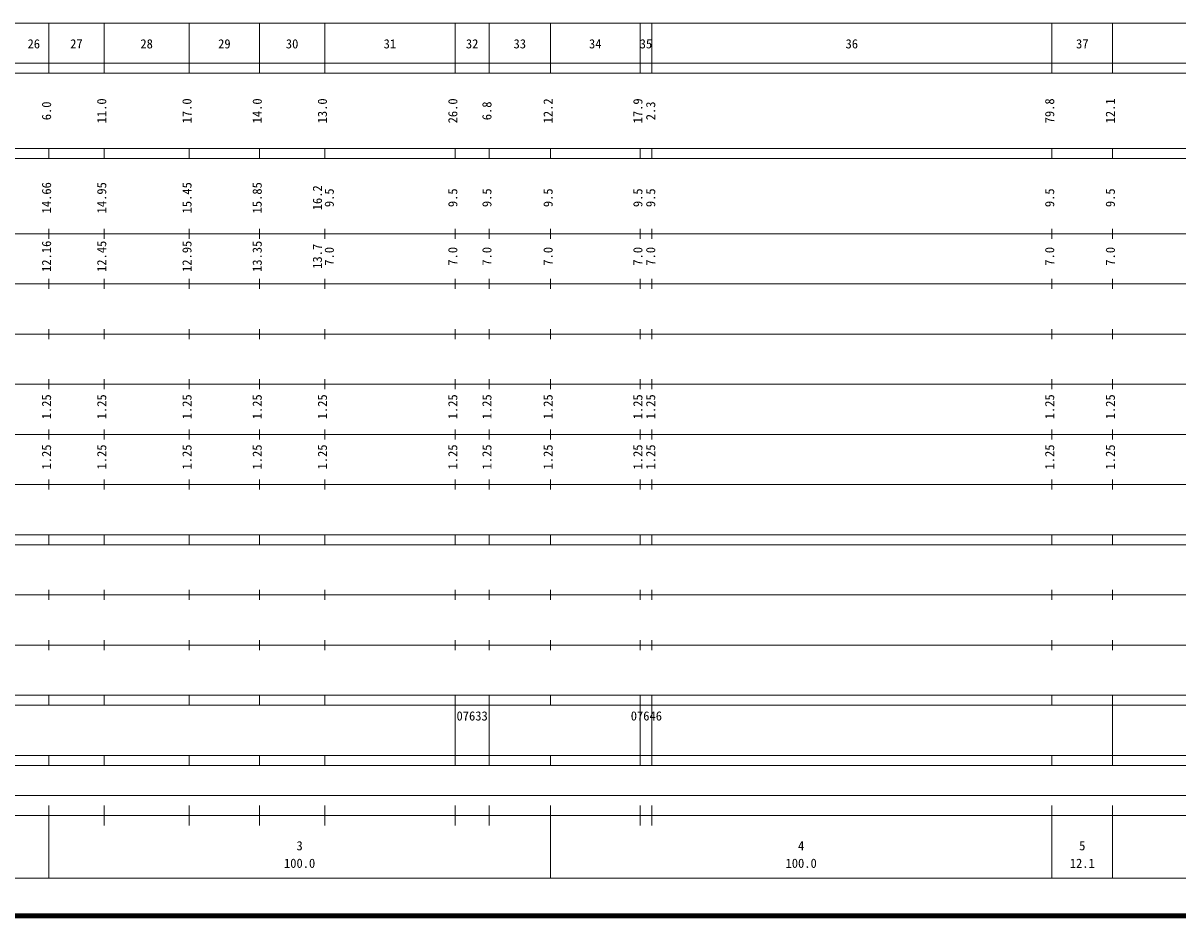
# Model space of a CAD drawing. Units: millimetres on the paper, enlarged 1000 times. Extents: x 40000 to 680000, y 20000 to 380000.
# Drawn here: x 262869 to 493116, y 20000 to 198000 of the extents above; entities that cross this region are included whole.
import ezdxf
from ezdxf.enums import TextEntityAlignment as Align

# ---------------------------------------------------------------- set-up
doc = ezdxf.new("R2010")
doc.units = ezdxf.units.MM
doc.header["$LTSCALE"] = 1000
doc.layers.add('M-TTL', color=2, linetype='Continuous', lineweight=140)
doc.layers.add('M-TTL-BAND', color=7, linetype='Continuous', lineweight=13)
doc.styles.add('ＭＳ ゴシック', font='')
doc.styles.get('ＭＳ ゴシック').set_extended_font_data('MS Gothic')

msp = doc.modelspace()

# ---------------------------------------------------------------- linework, layer by layer
at = {"layer": 'M-TTL'}
msp.add_line((40000, 20000), (680000, 20000), dxfattribs=at)
at = {"layer": 'M-TTL-BAND'}
for p, q in [((68000, 198000), (579000, 198000)), ((268000, 188000), (268000, 198000)), ((279000, 188000), (279000, 198000)), ((296000, 188000), (296000, 198000)), ((310000, 188000), (310000, 198000)), ((323000, 188000), (323000, 198000)), ((349000, 188000), (349000, 198000)), ((355800, 188000), (355800, 198000)), ((368000, 188000), (368000, 198000)), ((385900, 188000), (385900, 198000)), ((388200, 188000), (388200, 198000)), ((468000, 188000), (468000, 198000)), ((480100, 188000), (480100, 198000)), ((40000, 190000), (579000, 190000)), ((40000, 188000), (579000, 188000)), ((40000, 173000), (579000, 173000)), ((268000, 171000), (268000, 173000)), ((279000, 171000), (279000, 173000)), ((296000, 171000), (296000, 173000)), ((310000, 171000), (310000, 173000)), ((323000, 171000), (323000, 173000)), ((349000, 171000), (349000, 173000)), ((355800, 171000), (355800, 173000)), ((368000, 171000), (368000, 173000)), ((385900, 171000), (385900, 173000)), ((388200, 171000), (388200, 173000)), ((468000, 171000), (468000, 173000)), ((480100, 171000), (480100, 173000)), ((40000, 171000), (579000, 171000)), ((268000, 155000), (268000, 157000)), ((279000, 155000), (279000, 157000)), ((296000, 155000), (296000, 157000)), ((310000, 155000), (310000, 157000)), ((323000, 155000), (323000, 157000)), ((349000, 155000), (349000, 157000)), ((355800, 155000), (355800, 157000)), ((368000, 155000), (368000, 157000)), ((385900, 155000), (385900, 157000)), ((388200, 155000), (388200, 157000)), ((468000, 155000), (468000, 157000)), ((480100, 155000), (480100, 157000)), ((40000, 156000), (579000, 156000)), ((46000, 146000), (579000, 146000)), ((268000, 145000), (268000, 147000)), ((279000, 145000), (279000, 147000)), ((296000, 145000), (296000, 147000)), ((310000, 145000), (310000, 147000)), ((323000, 145000), (323000, 147000)), ((349000, 145000), (349000, 147000)), ((355800, 145000), (355800, 147000)), ((368000, 145000), (368000, 147000)), ((385900, 145000), (385900, 147000)), ((388200, 145000), (388200, 147000)), ((468000, 145000), (468000, 147000)), ((480100, 145000), (480100, 147000)), ((52000, 136000), (579000, 136000)), ((268000, 135000), (268000, 137000)), ((279000, 135000), (279000, 137000)), ((296000, 135000), (296000, 137000)), ((310000, 135000), (310000, 137000)), ((323000, 135000), (323000, 137000)), ((349000, 135000), (349000, 137000)), ((355800, 135000), (355800, 137000)), ((368000, 135000), (368000, 137000)), ((385900, 135000), (385900, 137000)), ((388200, 135000), (388200, 137000)), ((468000, 135000), (468000, 137000)), ((480100, 135000), (480100, 137000)), ((268000, 125000), (268000, 127000)), ((279000, 125000), (279000, 127000)), ((296000, 125000), (296000, 127000)), ((310000, 125000), (310000, 127000)), ((323000, 125000), (323000, 127000)), ((349000, 125000), (349000, 127000)), ((355800, 125000), (355800, 127000)), ((368000, 125000), (368000, 127000)), ((385900, 125000), (385900, 127000)), ((388200, 125000), (388200, 127000)), ((468000, 125000), (468000, 127000)), ((480100, 125000), (480100, 127000)), ((46000, 126000), (579000, 126000)), ((52000, 116000), (579000, 116000)), ((268000, 115000), (268000, 117000)), ((279000, 115000), (279000, 117000)), ((296000, 115000), (296000, 117000)), ((310000, 115000), (310000, 117000)), ((323000, 115000), (323000, 117000)), ((349000, 115000), (349000, 117000)), ((355800, 115000), (355800, 117000)), ((368000, 115000), (368000, 117000)), ((385900, 115000), (385900, 117000)), ((388200, 115000), (388200, 117000)), ((468000, 115000), (468000, 117000)), ((480100, 115000), (480100, 117000)), ((46000, 106000), (579000, 106000)), ((268000, 105000), (268000, 107000)), ((279000, 105000), (279000, 107000)), ((296000, 105000), (296000, 107000)), ((310000, 105000), (310000, 107000)), ((323000, 105000), (323000, 107000)), ((349000, 105000), (349000, 107000)), ((355800, 105000), (355800, 107000)), ((368000, 105000), (368000, 107000)), ((385900, 105000), (385900, 107000)), ((388200, 105000), (388200, 107000)), ((468000, 105000), (468000, 107000)), ((480100, 105000), (480100, 107000)), ((40000, 96000), (579000, 96000)), ((268000, 94000), (268000, 96000)), ((279000, 94000), (279000, 96000)), ((296000, 94000), (296000, 96000)), ((310000, 94000), (310000, 96000)), ((323000, 94000), (323000, 96000)), ((349000, 94000), (349000, 96000)), ((355800, 94000), (355800, 96000)), ((368000, 94000), (368000, 96000)), ((385900, 94000), (385900, 96000)), ((388200, 94000), (388200, 96000)), ((468000, 94000), (468000, 96000)), ((480100, 94000), (480100, 96000)), ((40000, 94000), (579000, 94000)), ((49000, 84000), (579000, 84000)), ((268000, 83000), (268000, 85000)), ((279000, 83000), (279000, 85000)), ((296000, 83000), (296000, 85000)), ((310000, 83000), (310000, 85000)), ((323000, 83000), (323000, 85000)), ((349000, 83000), (349000, 85000)), ((355800, 83000), (355800, 85000)), ((368000, 83000), (368000, 85000)), ((385900, 83000), (385900, 85000)), ((388200, 83000), (388200, 85000)), ((468000, 83000), (468000, 85000)), ((480100, 83000), (480100, 85000)), ((40000, 74000), (579000, 74000)), ((268000, 73000), (268000, 75000)), ((279000, 73000), (279000, 75000)), ((296000, 73000), (296000, 75000)), ((310000, 73000), (310000, 75000)), ((323000, 73000), (323000, 75000)), ((349000, 73000), (349000, 75000)), ((355800, 73000), (355800, 75000)), ((368000, 73000), (368000, 75000)), ((385900, 73000), (385900, 75000)), ((388200, 73000), (388200, 75000)), ((468000, 73000), (468000, 75000)), ((480100, 73000), (480100, 75000)), ((40000, 64000), (579000, 64000)), ((268000, 62000), (268000, 64000)), ((279000, 62000), (279000, 64000)), ((296000, 62000), (296000, 64000)), ((310000, 62000), (310000, 64000)), ((323000, 62000), (323000, 64000)), ((349000, 62000), (349000, 64000)), ((355800, 62000), (355800, 64000)), ((368000, 62000), (368000, 64000)), ((385900, 62000), (385900, 64000)), ((388200, 62000), (388200, 64000)), ((468000, 62000), (468000, 64000)), ((480100, 62000), (480100, 64000)), ((40000, 62000), (579000, 62000)), ((349000, 52000), (349000, 62000)), ((355800, 52000), (355800, 62000)), ((385900, 52000), (385900, 62000)), ((388200, 52000), (388200, 62000)), ((480100, 52000), (480100, 62000)), ((40000, 52000), (579000, 52000)), ((268000, 50000), (268000, 52000)), ((279000, 50000), (279000, 52000)), ((296000, 50000), (296000, 52000)), ((310000, 50000), (310000, 52000)), ((323000, 50000), (323000, 52000)), ((349000, 50000), (349000, 52000)), ((355800, 50000), (355800, 52000)), ((368000, 50000), (368000, 52000)), ((385900, 50000), (385900, 52000)), ((388200, 50000), (388200, 52000)), ((468000, 50000), (468000, 52000)), ((480100, 50000), (480100, 52000)), ((40000, 50000), (579000, 50000)), ((71000, 44000), (565000, 44000)), ((268000, 27500), (268000, 42000)), ((279000, 38000), (279000, 42000)), ((296000, 38000), (296000, 42000)), ((310000, 38000), (310000, 42000)), ((323000, 38000), (323000, 42000)), ((349000, 38000), (349000, 42000)), ((355800, 38000), (355800, 42000)), ((368000, 27500), (368000, 42000)), ((385900, 38000), (385900, 42000)), ((388200, 38000), (388200, 42000)), ((468000, 27500), (468000, 42000)), ((480100, 27500), (480100, 42000)), ((40000, 40000), (579000, 40000)), ((68000, 27500), (579000, 27500))]:
    msp.add_line(p, q, dxfattribs=at)

# ---------------------------------------------------------------- texts
at = {"layer": 'M-TTL-BAND', "style": 'ＭＳ ゴシック'}
for s, p in [('26', (265000, 192405)), ('27', (273500, 192405)), ('28', (287500, 192405)), ('29', (303000, 192405)), ('30', (316500, 192405)), ('31', (336000, 192405)), ('32', (352400, 192405)), ('33', (361900, 192405)), ('34', (376950, 192405)), ('35', (387050, 192405)), ('36', (428100, 192405)), ('37', (474050, 192405)), ('07633', (352400, 58405)), ('07646', (387139, 58405)), ('3', (318000, 32523)), ('4', (418000, 32523)), ('5', (474050, 32523)), ('100.0', (318000, 29033)), ('100.0', (418000, 29033)), ('12.1', (474050, 29033))]:
    msp.add_text(s, height=1833, dxfattribs=at).set_placement(p, align=Align.BOTTOM_CENTER)
for s, p in [('6.0', (269000, 180500)), ('11.0', (280000, 180500)), ('17.0', (297000, 180500)), ('14.0', (311000, 180500)), ('13.0', (324000, 180500)), ('26.0', (350000, 180500)), ('6.8', (356800, 180500)), ('12.2', (369000, 180500)), ('17.9', (386900, 180500)), ('2.3', (389450, 180500)), ('79.8', (469000, 180500)), ('12.1', (481100, 180500)), ('14.66', (269000, 163174)), ('14.95', (280000, 163174)), ('15.45', (297000, 163174)), ('15.85', (311000, 163174)), ('16.2', (323000, 163174)), ('9.5', (325370, 163174)), ('9.5', (350000, 163174)), ('9.5', (356800, 163174)), ('9.5', (369000, 163174)), ('9.5', (386900, 163174)), ('9.5', (389450, 163174)), ('9.5', (469000, 163174)), ('9.5', (481100, 163174)), ('12.16', (269000, 151500)), ('12.45', (280000, 151500)), ('12.95', (297000, 151500)), ('13.35', (311000, 151500)), ('13.7', (323000, 151500)), ('7.0', (325370, 151500)), ('7.0', (350000, 151500)), ('7.0', (356800, 151500)), ('7.0', (369000, 151500)), ('7.0', (386900, 151500)), ('7.0', (389450, 151500)), ('7.0', (469000, 151500)), ('7.0', (481100, 151500)), ('1.25', (269000, 121500)), ('1.25', (280000, 121500)), ('1.25', (297000, 121500)), ('1.25', (311000, 121500)), ('1.25', (324000, 121500)), ('1.25', (350000, 121500)), ('1.25', (356800, 121500)), ('1.25', (369000, 121500)), ('1.25', (386900, 121500)), ('1.25', (389450, 121500)), ('1.25', (469000, 121500)), ('1.25', (481100, 121500)), ('1.25', (269000, 111500)), ('1.25', (280000, 111500)), ('1.25', (297000, 111500)), ('1.25', (311000, 111500)), ('1.25', (324000, 111500)), ('1.25', (350000, 111500)), ('1.25', (356800, 111500)), ('1.25', (369000, 111500)), ('1.25', (386900, 111500)), ('1.25', (389450, 111500)), ('1.25', (469000, 111500)), ('1.25', (481100, 111500))]:
    msp.add_text(s, height=1833, rotation=90, dxfattribs=at).set_placement(p, align=Align.BOTTOM_CENTER)

doc.saveas('drawing.dxf')
